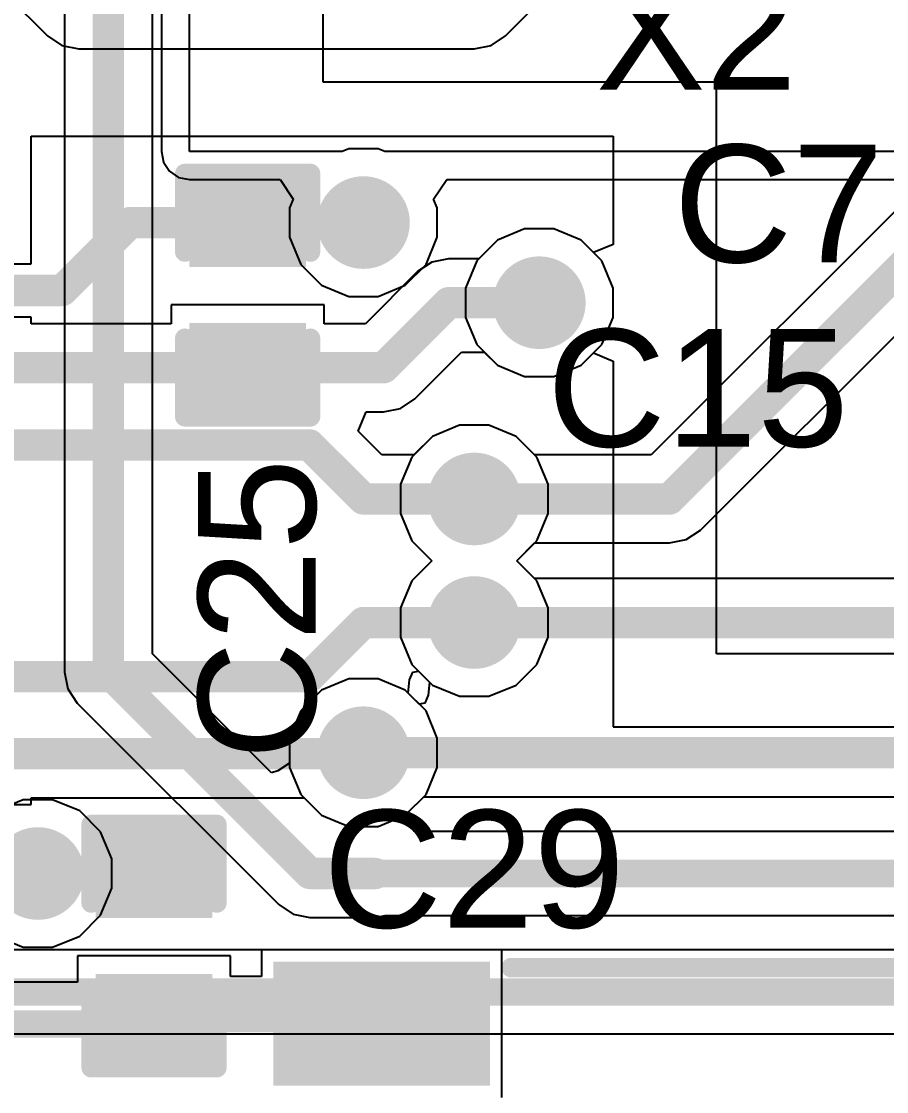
# Model space of a CAD drawing. Header units: inches. Extents: x -3 to 128, y -12 to 41.
# Drawn here: x 108.5 to 114.1, y 12.37 to 19.3 of the extents above; entities that cross this region are included whole.
import ezdxf

# ---------------------------------------------------------------- set-up
doc = ezdxf.new("R2010")
doc.units = ezdxf.units.IN
for name, color, linetype in [('Bottom Layer', 5, 'Continuous'), ('Layer 1', 16, 'Continuous'), ('Layer 2', 76, 'Continuous'), ('Top Layer', 1, 'Continuous'), ('Top Overlay', 2, 'Continuous'), ('Top Paste', 8, 'Continuous'), ('Top Solder', 216, 'Continuous'), ('Via Holes', 16, 'Continuous')]:
    doc.layers.add(name, color=color, linetype=linetype)
doc.styles.add('Arial', font='', dxfattribs={"height": 0.2})
doc.styles.get('Arial').set_extended_font_data('Arial')

msp = doc.modelspace()

# ---------------------------------------------------------------- hatches: boundary and pattern name
at = {"layer": 'Bottom Layer'}
h = msp.add_hatch(color=5, dxfattribs=at)
edge = h.paths.add_edge_path()
edge.add_arc((110.7179, 17.9989), 0.3, 0, 360)
h = msp.add_hatch(color=5, dxfattribs=at)
edge = h.paths.add_edge_path()
edge.add_arc((111.856, 17.48), 0.3, 0, 360)
h = msp.add_hatch(color=5, dxfattribs=at)
edge = h.paths.add_edge_path()
edge.add_arc((111.4351, 16.2091), 0.3, 0, 360)
h = msp.add_hatch(color=5, dxfattribs=at)
edge = h.paths.add_edge_path()
edge.add_arc((111.4351, 15.4091), 0.3, 0, 360)
h = msp.add_hatch(color=5, dxfattribs=at)
edge = h.paths.add_edge_path()
edge.add_arc((110.7179, 14.5661), 0.3, 0, 360)
h = msp.add_hatch(color=5, dxfattribs=at)
edge = h.paths.add_edge_path()
edge.add_arc((108.6112, 13.7839), 0.3, 0, 360)
at = {"layer": 'Layer 1'}
h = msp.add_hatch(color=16, dxfattribs=at)
edge = h.paths.add_edge_path()
edge.add_arc((110.7179, 17.9989), 0.3, 0, 360)
h = msp.add_hatch(color=16, dxfattribs=at)
edge = h.paths.add_edge_path()
edge.add_arc((111.856, 17.48), 0.3, 0, 360)
h = msp.add_hatch(color=16, dxfattribs=at)
edge = h.paths.add_edge_path()
edge.add_arc((111.4351, 16.2091), 0.3, 0, 360)
h = msp.add_hatch(color=16, dxfattribs=at)
edge = h.paths.add_edge_path()
edge.add_arc((111.4351, 15.4091), 0.3, 0, 360)
h = msp.add_hatch(color=16, dxfattribs=at)
edge = h.paths.add_edge_path()
edge.add_arc((110.7179, 14.5661), 0.3, 0, 360)
h = msp.add_hatch(color=16, dxfattribs=at)
edge = h.paths.add_edge_path()
edge.add_arc((108.6112, 13.7839), 0.3, 0, 360)
at = {"layer": 'Layer 2'}
h = msp.add_hatch(color=76, dxfattribs=at)
edge = h.paths.add_edge_path()
edge.add_arc((110.7179, 17.9989), 0.3, 0, 360)
h = msp.add_hatch(color=76, dxfattribs=at)
edge = h.paths.add_edge_path()
edge.add_arc((111.856, 17.48), 0.3, 0, 360)
h = msp.add_hatch(color=76, dxfattribs=at)
edge = h.paths.add_edge_path()
edge.add_arc((111.4351, 16.2091), 0.3, 0, 360)
h = msp.add_hatch(color=76, dxfattribs=at)
edge = h.paths.add_edge_path()
edge.add_arc((111.4351, 15.4091), 0.3, 0, 360)
h = msp.add_hatch(color=76, dxfattribs=at)
edge = h.paths.add_edge_path()
edge.add_arc((110.7179, 14.5661), 0.3, 0, 360)
h = msp.add_hatch(color=76, dxfattribs=at)
edge = h.paths.add_edge_path()
edge.add_arc((108.6112, 13.7839), 0.3, 0, 360)
at = {"layer": 'Top Layer'}
h = msp.add_hatch(color=1, dxfattribs=at)
edge = h.paths.add_edge_path()
edge.add_arc((110.7179, 17.9989), 0.3, 0, 360)
for points in [[(109.6508, 18.2275), (110.2858, 18.2275), (110.2858, 17.7703), (109.6508, 17.7703)], [(109.6508, 17.2877), (110.2858, 17.2877), (110.2858, 16.8305), (109.6508, 16.8305)], [(109.0448, 14.0125), (109.6798, 14.0125), (109.6798, 13.5553), (109.0448, 13.5553)], [(110.2351, 13.1115), (111.4351, 13.1115), (111.4351, 12.5115), (110.2351, 12.5115)], [(109.0448, 13.0727), (109.6798, 13.0727), (109.6798, 12.6155), (109.0448, 12.6155)]]:
    msp.add_hatch(color=1, dxfattribs=at).paths.add_polyline_path(points)
h = msp.add_hatch(color=1, dxfattribs=at)
edge = h.paths.add_edge_path()
edge.add_arc((111.856, 17.48), 0.3, 0, 360)
h = msp.add_hatch(color=1, dxfattribs=at)
edge = h.paths.add_edge_path()
edge.add_arc((111.4351, 16.2091), 0.3, 0, 360)
h = msp.add_hatch(color=1, dxfattribs=at)
edge = h.paths.add_edge_path()
edge.add_arc((111.4351, 15.4091), 0.3, 0, 360)
h = msp.add_hatch(color=1, dxfattribs=at)
edge = h.paths.add_edge_path()
edge.add_arc((110.7179, 14.5661), 0.3, 0, 360)
h = msp.add_hatch(color=1, dxfattribs=at)
edge = h.paths.add_edge_path()
edge.add_arc((108.6112, 13.7839), 0.3, 0, 360)
at = {"layer": 'Top Paste'}
for points in [[(109.6508, 18.2275), (110.2858, 18.2275), (110.2858, 17.7703), (109.6508, 17.7703)], [(109.6508, 17.2877), (110.2858, 17.2877), (110.2858, 16.8305), (109.6508, 16.8305)], [(109.0448, 14.0125), (109.6798, 14.0125), (109.6798, 13.5553), (109.0448, 13.5553)], [(110.2351, 13.1115), (111.4351, 13.1115), (111.4351, 12.5115), (110.2351, 12.5115)], [(109.0448, 13.0727), (109.6798, 13.0727), (109.6798, 12.6155), (109.0448, 12.6155)]]:
    msp.add_hatch(color=8, dxfattribs=at).paths.add_polyline_path(points)
at = {"layer": 'Top Solder'}
for points in [[(109.5908, 18.2875), (110.3458, 18.2875), (110.3458, 17.7103), (109.5908, 17.7103)], [(109.5908, 17.3477), (110.3458, 17.3477), (110.3458, 16.7705), (109.5908, 16.7705)], [(108.9848, 14.0725), (109.7398, 14.0725), (109.7398, 13.4953), (108.9848, 13.4953)], [(110.1335, 13.2131), (111.5367, 13.2131), (111.5367, 12.4099), (110.1335, 12.4099)], [(108.9848, 13.1327), (109.7398, 13.1327), (109.7398, 12.5555), (108.9848, 12.5555)]]:
    msp.add_hatch(color=216, dxfattribs=at).paths.add_polyline_path(points)
at = {"layer": 'Via Holes'}
h = msp.add_hatch(color=7, dxfattribs=at)
edge = h.paths.add_edge_path()
edge.add_arc((110.7179, 17.9989), 0.15, 0, 360)
h = msp.add_hatch(color=7, dxfattribs=at)
edge = h.paths.add_edge_path()
edge.add_arc((111.856, 17.48), 0.15, 0, 360)
h = msp.add_hatch(color=7, dxfattribs=at)
edge = h.paths.add_edge_path()
edge.add_arc((111.4351, 16.2091), 0.15, 0, 360)
h = msp.add_hatch(color=7, dxfattribs=at)
edge = h.paths.add_edge_path()
edge.add_arc((111.4351, 15.4091), 0.15, 0, 360)
h = msp.add_hatch(color=7, dxfattribs=at)
edge = h.paths.add_edge_path()
edge.add_arc((110.7179, 14.5661), 0.15, 0, 360)
h = msp.add_hatch(color=7, dxfattribs=at)
edge = h.paths.add_edge_path()
edge.add_arc((108.6112, 13.7839), 0.15, 0, 360)

# ---------------------------------------------------------------- linework, layer by layer
at = {"layer": 'Bottom Layer'}
for p, q in [((108.782, 20.4173), (108.782, 15.0882)), ((109.3518, 15.2062), (109.3518, 19.8227)), ((111.761, 17.9578), (111.5854, 17.885)), ((111.9511, 17.9578), (111.761, 17.9578)), ((112.1267, 17.885), (111.9511, 17.9578)), ((111.5854, 17.885), (111.451, 17.7506)), ((112.2611, 17.7506), (112.1267, 17.885)), ((111.451, 17.7506), (111.3782, 17.575)), ((112.3338, 17.575), (112.2611, 17.7506)), ((111.3782, 17.575), (111.3782, 17.3849)), ((112.3338, 17.3849), (112.3338, 17.575)), ((111.3782, 17.3849), (111.451, 17.2093)), ((112.2611, 17.2093), (112.3338, 17.3849)), ((111.451, 17.2093), (111.5854, 17.0749)), ((112.1267, 17.0749), (112.2611, 17.2093)), ((111.5854, 17.0749), (111.761, 17.0022)), ((111.9511, 17.0022), (112.1267, 17.0749)), ((111.761, 17.0022), (111.9511, 17.0022)), ((111.3401, 16.6869), (111.1645, 16.6141)), ((111.5302, 16.6869), (111.3401, 16.6869)), ((111.7058, 16.6141), (111.5302, 16.6869)), ((111.1645, 16.6141), (111.0301, 16.4797)), ((111.8402, 16.4797), (111.7058, 16.6141)), ((111.0301, 16.4797), (110.9573, 16.3041)), ((111.9129, 16.3041), (111.8402, 16.4797)), ((110.9573, 16.3041), (110.9573, 16.114)), ((111.9129, 16.114), (111.9129, 16.3041)), ((110.9573, 16.114), (111.0301, 15.9384)), ((111.8402, 15.9384), (111.9129, 16.114)), ((111.0301, 15.9384), (111.1594, 15.8091)), ((111.7108, 15.8091), (111.8402, 15.9384)), ((111.1594, 15.8091), (111.0301, 15.6797)), ((111.826, 15.6939), (111.7108, 15.8091)), ((111.0301, 15.6797), (110.9573, 15.5041)), ((114.3935, 15.6939), (111.826, 15.6939)), ((110.9573, 15.5041), (110.9573, 15.314)), ((110.9573, 15.314), (111.0301, 15.1384)), ((110.1228, 14.4352), (109.3518, 15.2062)), ((111.0301, 15.1384), (111.1457, 15.0228)), ((108.782, 15.0882), (108.782, 15.0882)), ((108.782, 15.0882), (108.8037, 14.9792)), ((110.6229, 15.0439), (110.4472, 14.9712)), ((110.8129, 15.0439), (110.6229, 15.0439)), ((110.9885, 14.9712), (110.8129, 15.0439)), ((108.8037, 14.9792), (108.8655, 14.8868)), ((110.4472, 14.9712), (110.3128, 14.8368)), ((111.0785, 14.8813), (110.9885, 14.9712)), ((111.1457, 15.0228), (111.1362, 14.9381)), ((111.1362, 14.9381), (111.1146, 14.8879)), ((108.8655, 14.8868), (110.1698, 13.5825)), ((110.3128, 14.8368), (110.2401, 14.6612)), ((111.1146, 14.8879), (111.0785, 14.8813)), ((110.2401, 14.6612), (110.2401, 14.4975)), ((110.2401, 14.4975), (110.1647, 14.448)), ((110.1647, 14.448), (110.1228, 14.4352)), ((111.0103, 14.1828), (111.1087, 14.2813)), ((111.1087, 14.2813), (119.4809, 14.2813)), ((111.0351, 14.0803), (111.0103, 14.1828)), ((111.0492, 14.0558), (111.0351, 14.0803)), ((120.4097, 14.0558), (111.0492, 14.0558)), ((110.1698, 13.5825), (110.1698, 13.5825)), ((110.1698, 13.5825), (110.2622, 13.5207)), ((110.2622, 13.5207), (110.3712, 13.499)), ((110.3712, 13.499), (110.7937, 13.499)), ((110.7937, 13.499), (110.8588, 13.512)), ((110.8588, 13.512), (120.5223, 13.512)), ((122.3909, 13.2887), (106.0571, 13.2887)), ((105.9445, 12.7448), (122.5035, 12.7448))]:
    msp.add_line(p, q, dxfattribs=at)
for points in [[(109.0669, 15.0882, 0.2032, 0.2032, 0), (109.0669, 20.8081, 0.2032, 0.2032, 0)], [(111.4351, 15.4091, 0.2032, 0.2032, 0), (118.3172, 15.4091, 0.2032, 0.2032, 0)], [(109.0669, 15.0882, 0.2032, 0.2032, 0), (110.3712, 13.7839, 0.2032, 0.2032, 0)], [(110.7179, 14.5661, 0.2032, 0.2032, 0), (119.4809, 14.5661, 0.2032, 0.2032, 0)], [(110.3712, 13.7839, 0.2032, 0.2032, 0), (110.7937, 13.7839, 0.2032, 0.2032, 0)], [(110.7937, 13.7839, 0.1778, 0.1778, 0), (120.5223, 13.7839, 0.1778, 0.1778, 0)], [(105.9444, 13.0167, 0.1778, 0.1778, 0), (122.5035, 13.0167, 0.1778, 0.1778, 0)]]:
    msp.add_lwpolyline(points, format="xyseb", dxfattribs=at)
for points in [[(111.3843, 15.4091, 0.1016, 0.1016, 1), (111.4859, 15.4091, 0.1016, 0.1016, 1)], [(109.0161, 15.0882, 0.1016, 0.1016, 1), (109.1177, 15.0882, 0.1016, 0.1016, 1)], [(109.0161, 15.0882, 0.1016, 0.1016, 1), (109.1177, 15.0882, 0.1016, 0.1016, 1)], [(110.6671, 14.5661, 0.1016, 0.1016, 1), (110.7687, 14.5661, 0.1016, 0.1016, 1)], [(110.3204, 13.7839, 0.1016, 0.1016, 1), (110.422, 13.7839, 0.1016, 0.1016, 1)], [(110.3204, 13.7839, 0.1016, 0.1016, 1), (110.422, 13.7839, 0.1016, 0.1016, 1)], [(110.7429, 13.7839, 0.1016, 0.1016, 1), (110.8445, 13.7839, 0.1016, 0.1016, 1)], [(110.7492, 13.7839, 0.0889, 0.0889, 1), (110.8381, 13.7839, 0.0889, 0.0889, 1)]]:
    msp.add_lwpolyline(points, format="xyseb", close=True, dxfattribs=at)
at = {"layer": 'Layer 1'}
for p, q in [((105.7921, 22.0887), (108.6731, 19.2076)), ((111.6366, 19.2076), (111.9269, 19.498)), ((108.6731, 19.2076), (108.6732, 19.2076)), ((108.6732, 19.2076), (108.7656, 19.1459)), ((111.5441, 19.1459), (111.6366, 19.2076)), ((108.7656, 19.1459), (108.8746, 19.1242)), ((111.4351, 19.1242), (111.5441, 19.1459)), ((108.8746, 19.1242), (111.4351, 19.1242)), ((111.4351, 19.1242), (111.4351, 19.1242)), ((114.476, 18.3898), (112.5802, 16.4939)), ((111.761, 17.9578), (111.5854, 17.885)), ((111.9511, 17.9578), (111.761, 17.9578)), ((112.1267, 17.885), (111.9511, 17.9578)), ((111.5854, 17.885), (111.451, 17.7506)), ((112.2611, 17.7506), (112.1267, 17.885)), ((112.8996, 16.0076), (114.7955, 17.9035)), ((111.451, 17.7506), (111.3782, 17.575)), ((112.3338, 17.575), (112.2611, 17.7506)), ((111.3782, 17.575), (111.3782, 17.3849)), ((112.3338, 17.3849), (112.3338, 17.575)), ((111.3782, 17.3849), (111.451, 17.2093)), ((112.2611, 17.2093), (112.3338, 17.3849)), ((111.451, 17.2093), (111.5854, 17.0749)), ((112.1267, 17.0749), (112.2611, 17.2093)), ((111.5854, 17.0749), (111.761, 17.0022)), ((111.9511, 17.0022), (112.1267, 17.0749)), ((111.761, 17.0022), (111.9511, 17.0022)), ((111.3401, 16.6869), (111.1645, 16.6141)), ((111.5302, 16.6869), (111.3401, 16.6869)), ((111.7058, 16.6141), (111.5302, 16.6869)), ((111.1645, 16.6141), (111.0301, 16.4797)), ((111.826, 16.4939), (111.7058, 16.6141)), ((112.5802, 16.4939), (111.826, 16.4939)), ((111.0301, 16.4797), (110.9573, 16.3041)), ((110.9573, 16.3041), (110.9573, 16.114)), ((110.9573, 16.114), (111.0301, 15.9384)), ((112.8072, 15.9459), (112.8996, 16.0076)), ((111.0301, 15.9384), (111.1594, 15.8091)), ((112.6982, 15.9242), (112.8072, 15.9459)), ((111.7108, 15.8091), (111.826, 15.9242)), ((111.826, 15.9242), (112.6982, 15.9242)), ((112.6982, 15.9242), (112.6982, 15.9242)), ((111.1594, 15.8091), (111.0301, 15.6797)), ((111.8402, 15.6797), (111.7108, 15.8091)), ((111.0301, 15.6797), (110.9573, 15.5041)), ((111.9129, 15.5041), (111.8402, 15.6797)), ((110.9573, 15.5041), (110.9573, 15.314)), ((111.9129, 15.314), (111.9129, 15.5041)), ((110.9573, 15.314), (111.0301, 15.1384)), ((111.8402, 15.1384), (111.9129, 15.314)), ((111.0301, 15.1384), (111.1645, 15.004)), ((111.7058, 15.004), (111.8402, 15.1384)), ((110.6229, 15.0439), (110.4472, 14.9712)), ((110.8129, 15.0439), (110.6229, 15.0439)), ((110.9885, 14.9712), (110.8129, 15.0439)), ((110.4472, 14.9712), (110.3128, 14.8368)), ((111.123, 14.8368), (110.9885, 14.9712)), ((111.1645, 15.004), (111.3401, 14.9313)), ((111.5302, 14.9313), (111.7058, 15.004)), ((111.3401, 14.9313), (111.5302, 14.9313)), ((110.3128, 14.8368), (110.2401, 14.6612)), ((111.1957, 14.6612), (111.123, 14.8368)), ((110.2401, 14.6612), (110.2401, 14.4711)), ((111.1957, 14.4711), (111.1957, 14.6612)), ((110.2401, 14.4711), (110.3128, 14.2955)), ((111.123, 14.2955), (111.1957, 14.4711)), ((110.3128, 14.2955), (110.4472, 14.1611)), ((110.9885, 14.1611), (111.123, 14.2955)), ((110.4472, 14.1611), (110.6229, 14.0883)), ((110.8129, 14.0883), (110.9885, 14.1611)), ((110.6229, 14.0883), (110.8129, 14.0883))]:
    msp.add_line(p, q, dxfattribs=at)
for points in [[(112.6982, 16.2091, 0.2032, 0.2032, 0), (114.6775, 18.1883, 0.2032, 0.2032, 0)], [(111.4351, 16.2091, 0.2032, 0.2032, 0), (112.6982, 16.2091, 0.2032, 0.2032, 0)]]:
    msp.add_lwpolyline(points, format="xyseb", dxfattribs=at)
for points in [[(111.3843, 16.2091, 0.1016, 0.1016, 1), (111.4859, 16.2091, 0.1016, 0.1016, 1)], [(112.6474, 16.2091, 0.1016, 0.1016, 1), (112.749, 16.2091, 0.1016, 0.1016, 1)], [(112.6474, 16.2091, 0.1016, 0.1016, 1), (112.749, 16.2091, 0.1016, 0.1016, 1)]]:
    msp.add_lwpolyline(points, format="xyseb", close=True, dxfattribs=at)
at = {"layer": 'Layer 2'}
for p, q in [((109.591, 18.459), (109.591, 22.0337)), ((109.4097, 20.3093), (109.4097, 18.459)), ((109.4097, 18.459), (109.4235, 18.3896)), ((110.5802, 18.459), (109.591, 18.459)), ((110.6229, 18.4767), (110.5802, 18.459)), ((110.8129, 18.4767), (110.6229, 18.4767)), ((110.8556, 18.459), (110.8129, 18.4767)), ((117.7459, 18.459), (110.8556, 18.459)), ((109.4235, 18.3896), (109.4628, 18.3308)), ((109.4628, 18.3308), (109.5216, 18.2915)), ((109.5216, 18.2915), (109.591, 18.2777)), ((109.591, 18.2777), (110.1788, 18.2777)), ((110.1788, 18.2777), (110.2636, 18.1507)), ((111.1722, 18.1507), (111.257, 18.2777)), ((111.257, 18.2777), (117.7459, 18.2777)), ((110.2636, 18.1507), (110.2401, 18.0939)), ((110.2401, 18.0939), (110.2401, 17.9038)), ((111.1957, 18.0939), (111.1722, 18.1507)), ((111.1957, 17.9038), (111.1957, 18.0939)), ((110.2401, 17.9038), (110.3128, 17.7282)), ((111.123, 17.7282), (111.1957, 17.9038)), ((110.3128, 17.7282), (110.4472, 17.5938)), ((110.9885, 17.5938), (111.123, 17.7282)), ((110.4472, 17.5938), (110.6229, 17.5211)), ((110.8129, 17.5211), (110.9885, 17.5938)), ((110.6229, 17.5211), (110.8129, 17.5211)), ((111.3401, 16.6869), (111.1645, 16.6141)), ((111.5302, 16.6869), (111.3401, 16.6869)), ((111.7058, 16.6141), (111.5302, 16.6869)), ((111.1645, 16.6141), (111.0301, 16.4797)), ((111.8402, 16.4797), (111.7058, 16.6141)), ((111.0301, 16.4797), (110.9573, 16.3041)), ((111.9129, 16.3041), (111.8402, 16.4797)), ((110.9573, 16.3041), (110.9573, 16.114)), ((111.9129, 16.114), (111.9129, 16.3041)), ((110.9573, 16.114), (111.0301, 15.9384)), ((111.8402, 15.9384), (111.9129, 16.114)), ((111.0301, 15.9384), (111.1594, 15.8091)), ((111.7108, 15.8091), (111.8402, 15.9384)), ((111.1594, 15.8091), (111.0301, 15.6797)), ((111.8402, 15.6797), (111.7108, 15.8091)), ((111.0301, 15.6797), (110.9573, 15.5041)), ((111.9129, 15.5041), (111.8402, 15.6797)), ((110.9573, 15.5041), (110.9573, 15.314)), ((111.9129, 15.314), (111.9129, 15.5041)), ((110.9573, 15.314), (111.0301, 15.1384)), ((111.8402, 15.1384), (111.9129, 15.314)), ((111.0301, 15.1384), (111.1645, 15.004)), ((111.7058, 15.004), (111.8402, 15.1384)), ((110.6229, 15.0439), (110.4472, 14.9712)), ((110.8129, 15.0439), (110.6229, 15.0439)), ((110.9885, 14.9712), (110.8129, 15.0439)), ((110.4472, 14.9712), (110.3128, 14.8368)), ((111.123, 14.8368), (110.9885, 14.9712)), ((111.1645, 15.004), (111.3401, 14.9313)), ((111.5302, 14.9313), (111.7058, 15.004)), ((111.3401, 14.9313), (111.5302, 14.9313)), ((110.3128, 14.8368), (110.2401, 14.6612)), ((111.1957, 14.6612), (111.123, 14.8368)), ((110.2401, 14.6612), (110.2401, 14.4711)), ((111.1957, 14.4711), (111.1957, 14.6612)), ((110.2401, 14.4711), (110.3128, 14.2955)), ((111.123, 14.2955), (111.1957, 14.4711)), ((110.3128, 14.2955), (110.4472, 14.1611)), ((110.9885, 14.1611), (111.123, 14.2955)), ((108.5162, 14.2617), (108.3405, 14.189)), ((108.7062, 14.2617), (108.5162, 14.2617)), ((108.8818, 14.189), (108.7062, 14.2617)), ((109.0163, 14.0546), (108.8818, 14.189)), ((110.4472, 14.1611), (110.6229, 14.0883)), ((110.8129, 14.0883), (110.9885, 14.1611)), ((110.6229, 14.0883), (110.8129, 14.0883)), ((109.089, 13.8789), (109.0163, 14.0546)), ((109.089, 13.6889), (109.089, 13.8789)), ((109.0163, 13.5133), (109.089, 13.6889)), ((108.8818, 13.3788), (109.0163, 13.5133)), ((108.3405, 13.3788), (108.5162, 13.3061)), ((108.7062, 13.3061), (108.8818, 13.3788)), ((108.5162, 13.3061), (108.7062, 13.3061))]:
    msp.add_line(p, q, dxfattribs=at)
at = {"layer": 'Top Layer'}
for p, q in [((110.4579, 18.9091), (110.4579, 22.2871)), ((113.0039, 18.9091), (110.4579, 18.9091)), ((113.0039, 15.2074), (113.0039, 18.9091)), ((108.5679, 17.7313), (108.5679, 18.5591)), ((108.5679, 18.5591), (112.3338, 18.5591)), ((112.3338, 18.5591), (112.3338, 17.8575)), ((111.761, 17.9578), (111.5854, 17.885)), ((111.9511, 17.9578), (111.761, 17.9578)), ((112.1267, 17.885), (111.9511, 17.9578)), ((111.5854, 17.885), (111.4652, 17.7648)), ((112.2068, 17.8049), (112.1267, 17.885)), ((112.3338, 17.8575), (112.2068, 17.8049)), ((111.1602, 17.7432), (111.0677, 17.6814)), ((111.2692, 17.7648), (111.1602, 17.7432)), ((111.4652, 17.7648), (111.2692, 17.7648)), ((111.2692, 17.7648), (111.2692, 17.7648)), ((107.0123, 17.7313), (108.5679, 17.7313)), ((111.0677, 17.6814), (110.7303, 17.3439)), ((111.0677, 17.6814), (111.0677, 17.6814)), ((110.4636, 17.4655), (109.473, 17.4655)), ((109.473, 17.4655), (109.473, 17.3439)), ((110.4636, 17.3439), (110.4636, 17.4655)), ((108.5679, 17.3869), (107.0123, 17.3869)), ((108.5679, 17.3439), (108.5679, 17.3869)), ((109.473, 17.3439), (108.5679, 17.3439)), ((110.7303, 17.3439), (110.4636, 17.3439)), ((111.0497, 16.8576), (111.3525, 17.1604)), ((111.3525, 17.1604), (111.4998, 17.1604)), ((111.4998, 17.1604), (111.5854, 17.0749)), ((112.1267, 17.0749), (112.2068, 17.1551)), ((112.2068, 17.1551), (112.3338, 17.1024)), ((111.5854, 17.0749), (111.761, 17.0022)), ((111.9511, 17.0022), (112.1267, 17.0749)), ((112.3338, 17.1024), (112.3338, 14.7336)), ((111.761, 17.0022), (111.9511, 17.0022)), ((110.9573, 16.7959), (111.0497, 16.8576)), ((110.6826, 16.6472), (110.7352, 16.7742)), ((110.7352, 16.7742), (110.8483, 16.7742)), ((110.8483, 16.7742), (110.9573, 16.7959)), ((110.8483, 16.7742), (110.8483, 16.7742)), ((110.8359, 16.4939), (110.6826, 16.6472)), ((111.3401, 16.6869), (111.1645, 16.6141)), ((111.5302, 16.6869), (111.3401, 16.6869)), ((111.7058, 16.6141), (111.5302, 16.6869)), ((111.1645, 16.6141), (111.0443, 16.4939)), ((111.8402, 16.4797), (111.7058, 16.6141)), ((111.0443, 16.4939), (110.8359, 16.4939)), ((111.9129, 16.3041), (111.8402, 16.4797)), ((111.9129, 16.114), (111.9129, 16.3041)), ((111.8402, 15.9384), (111.9129, 16.114)), ((111.7108, 15.8091), (111.8402, 15.9384)), ((111.8402, 15.6797), (111.7108, 15.8091)), ((111.9129, 15.5041), (111.8402, 15.6797)), ((111.9129, 15.314), (111.9129, 15.5041)), ((111.8402, 15.1384), (111.9129, 15.314)), ((121.3097, 15.2074), (113.0039, 15.2074)), ((111.7058, 15.004), (111.8402, 15.1384)), ((111.0169, 15.0371), (111.0384, 15.0873)), ((111.0384, 15.0873), (111.0745, 15.094)), ((111.0745, 15.094), (111.1645, 15.004)), ((111.0073, 14.9524), (111.0169, 15.0371)), ((111.1645, 15.004), (111.3401, 14.9313)), ((111.5302, 14.9313), (111.7058, 15.004)), ((111.123, 14.8368), (111.0073, 14.9524)), ((111.3401, 14.9313), (111.5302, 14.9313)), ((111.1957, 14.6612), (111.123, 14.8368)), ((112.3338, 14.7336), (121.3376, 14.7336)), ((111.1957, 14.4711), (111.1957, 14.6612)), ((111.123, 14.2955), (111.1957, 14.4711)), ((110.9885, 14.1611), (111.123, 14.2955)), ((107.0123, 14.2313), (108.5679, 14.2313)), ((108.5679, 14.2313), (108.5679, 14.2742)), ((108.5679, 14.2742), (110.3341, 14.2742)), ((110.3341, 14.2742), (110.4472, 14.1611)), ((110.4472, 14.1611), (110.6229, 14.0883)), ((110.8129, 14.0883), (110.9885, 14.1611)), ((110.6229, 14.0883), (110.8129, 14.0883)), ((109.8576, 13.2505), (108.867, 13.2505)), ((108.867, 13.2505), (108.867, 13.081)), ((109.8576, 13.116), (109.8576, 13.2505)), ((111.6129, 13.2893), (110.0573, 13.2893)), ((110.0573, 13.2893), (110.0573, 13.116)), ((111.6129, 12.3337), (111.6129, 13.2893)), ((110.0573, 13.116), (109.8576, 13.116)), ((108.867, 13.081), (106.3679, 13.081))]:
    msp.add_line(p, q, dxfattribs=at)
for points in [[(108.7675, 17.5591, 0.2032, 0.2032, 0), (109.2073, 17.9989, 0.2032, 0.2032, 0)], [(109.2073, 17.9989, 0.2032, 0.2032, 0), (109.9683, 17.9989, 0.2032, 0.2032, 0)], [(109.9683, 17.9989, 0.2032, 0.2032, 0), (110.7179, 17.9989, 0.2032, 0.2032, 0)], [(107.7901, 17.5591, 0.2032, 0.2032, 0), (108.7675, 17.5591, 0.2032, 0.2032, 0)], [(110.8483, 17.0591, 0.2032, 0.2032, 0), (111.2692, 17.48, 0.2032, 0.2032, 0)], [(111.2692, 17.48, 0.2032, 0.2032, 0), (111.856, 17.48, 0.2032, 0.2032, 0)], [(107.7901, 17.0591, 0.2032, 0.2032, 0), (109.9683, 17.0591, 0.2032, 0.2032, 0)], [(109.9683, 17.0591, 0.2032, 0.2032, 0), (110.8483, 17.0591, 0.2032, 0.2032, 0)], [(107.7901, 16.5591, 0.2032, 0.2032, 0), (110.3679, 16.5591, 0.2032, 0.2032, 0)], [(110.3679, 16.5591, 0.2032, 0.2032, 0), (110.7179, 16.2091, 0.2032, 0.2032, 0)], [(110.7179, 16.2091, 0.2032, 0.2032, 0), (111.4351, 16.2091, 0.2032, 0.2032, 0)], [(110.3679, 15.0591, 0.2032, 0.2032, 0), (110.7179, 15.4091, 0.2032, 0.2032, 0)], [(110.7179, 15.4091, 0.2032, 0.2032, 0), (111.4351, 15.4091, 0.2032, 0.2032, 0)], [(107.7901, 15.0591, 0.2032, 0.2032, 0), (110.3679, 15.0591, 0.2032, 0.2032, 0)], [(107.7901, 14.5591, 0.2032, 0.2032, 0), (110.7108, 14.5591, 0.2032, 0.2032, 0)], [(110.7108, 14.5591, 0.2032, 0.2032, 0), (110.7179, 14.5661, 0.2032, 0.2032, 0)], [(108.6112, 13.7839, 0.2032, 0.2032, 0), (109.3623, 13.7839, 0.2032, 0.2032, 0)], [(106.0401, 12.8091, 0.1778, 0.1778, 0), (109.3273, 12.8091, 0.1778, 0.1778, 0)], [(109.3273, 12.8091, 0.1778, 0.1778, 0), (109.3623, 12.8441, 0.1778, 0.1778, 0)], [(109.3623, 12.8441, 0.1778, 0.1778, 0), (110.8025, 12.8441, 0.1778, 0.1778, 0)], [(110.8025, 12.8441, 0.1778, 0.1778, 0), (110.8351, 12.8115, 0.1778, 0.1778, 0)]]:
    msp.add_lwpolyline(points, format="xyseb", dxfattribs=at)
for points in [[(109.1565, 17.9989, 0.1016, 0.1016, 1), (109.2581, 17.9989, 0.1016, 0.1016, 1)], [(109.1565, 17.9989, 0.1016, 0.1016, 1), (109.2581, 17.9989, 0.1016, 0.1016, 1)], [(109.9175, 17.9989, 0.1016, 0.1016, 1), (110.0191, 17.9989, 0.1016, 0.1016, 1)], [(109.9175, 17.9989, 0.1016, 0.1016, 1), (110.0191, 17.9989, 0.1016, 0.1016, 1)], [(110.6671, 17.9989, 0.1016, 0.1016, 1), (110.7687, 17.9989, 0.1016, 0.1016, 1)], [(108.7167, 17.5591, 0.1016, 0.1016, 1), (108.8183, 17.5591, 0.1016, 0.1016, 1)], [(108.7167, 17.5591, 0.1016, 0.1016, 1), (108.8183, 17.5591, 0.1016, 0.1016, 1)], [(111.2184, 17.48, 0.1016, 0.1016, 1), (111.32, 17.48, 0.1016, 0.1016, 1)], [(111.2184, 17.48, 0.1016, 0.1016, 1), (111.32, 17.48, 0.1016, 0.1016, 1)], [(111.8052, 17.48, 0.1016, 0.1016, 1), (111.9068, 17.48, 0.1016, 0.1016, 1)], [(109.9175, 17.0591, 0.1016, 0.1016, 1), (110.0191, 17.0591, 0.1016, 0.1016, 1)], [(109.9175, 17.0591, 0.1016, 0.1016, 1), (110.0191, 17.0591, 0.1016, 0.1016, 1)], [(110.7975, 17.0591, 0.1016, 0.1016, 1), (110.8991, 17.0591, 0.1016, 0.1016, 1)], [(110.7975, 17.0591, 0.1016, 0.1016, 1), (110.8991, 17.0591, 0.1016, 0.1016, 1)], [(110.3171, 16.5591, 0.1016, 0.1016, 1), (110.4187, 16.5591, 0.1016, 0.1016, 1)], [(110.3171, 16.5591, 0.1016, 0.1016, 1), (110.4187, 16.5591, 0.1016, 0.1016, 1)], [(110.6671, 16.2091, 0.1016, 0.1016, 1), (110.7687, 16.2091, 0.1016, 0.1016, 1)], [(110.6671, 16.2091, 0.1016, 0.1016, 1), (110.7687, 16.2091, 0.1016, 0.1016, 1)], [(111.3843, 16.2091, 0.1016, 0.1016, 1), (111.4859, 16.2091, 0.1016, 0.1016, 1)], [(110.6671, 15.4091, 0.1016, 0.1016, 1), (110.7687, 15.4091, 0.1016, 0.1016, 1)], [(110.6671, 15.4091, 0.1016, 0.1016, 1), (110.7687, 15.4091, 0.1016, 0.1016, 1)], [(111.3843, 15.4091, 0.1016, 0.1016, 1), (111.4859, 15.4091, 0.1016, 0.1016, 1)], [(110.3171, 15.0591, 0.1016, 0.1016, 1), (110.4187, 15.0591, 0.1016, 0.1016, 1)], [(110.3171, 15.0591, 0.1016, 0.1016, 1), (110.4187, 15.0591, 0.1016, 0.1016, 1)], [(110.66, 14.5591, 0.1016, 0.1016, 1), (110.7616, 14.5591, 0.1016, 0.1016, 1)], [(110.66, 14.5591, 0.1016, 0.1016, 1), (110.7616, 14.5591, 0.1016, 0.1016, 1)], [(110.6671, 14.5661, 0.1016, 0.1016, 1), (110.7687, 14.5661, 0.1016, 0.1016, 1)], [(108.5604, 13.7839, 0.1016, 0.1016, 1), (108.662, 13.7839, 0.1016, 0.1016, 1)], [(109.3115, 13.7839, 0.1016, 0.1016, 1), (109.4131, 13.7839, 0.1016, 0.1016, 1)], [(109.2828, 12.8091, 0.0889, 0.0889, 1), (109.3717, 12.8091, 0.0889, 0.0889, 1)], [(109.2828, 12.8091, 0.0889, 0.0889, 1), (109.3717, 12.8091, 0.0889, 0.0889, 1)], [(109.3179, 12.8441, 0.0889, 0.0889, 1), (109.4068, 12.8441, 0.0889, 0.0889, 1)], [(109.3179, 12.8441, 0.0889, 0.0889, 1), (109.4068, 12.8441, 0.0889, 0.0889, 1)], [(110.7581, 12.8441, 0.0889, 0.0889, 1), (110.847, 12.8441, 0.0889, 0.0889, 1)], [(110.7581, 12.8441, 0.0889, 0.0889, 1), (110.847, 12.8441, 0.0889, 0.0889, 1)], [(110.7907, 12.8115, 0.0889, 0.0889, 1), (110.8796, 12.8115, 0.0889, 0.0889, 1)]]:
    msp.add_lwpolyline(points, format="xyseb", close=True, dxfattribs=at)
at = {"layer": 'Top Overlay'}
for points in [[(109.5619, 17.8084, 0.127, 0.127, 0), (109.5619, 18.3164, 0.127, 0.127, 0)], [(109.5619, 18.3164, 0.127, 0.127, 0), (110.3747, 18.3164, 0.127, 0.127, 0)], [(110.3747, 17.8084, 0.127, 0.127, 0), (110.3747, 18.3164, 0.127, 0.127, 0)], [(109.5619, 16.7416, 0.127, 0.127, 0), (109.5619, 17.2496, 0.127, 0.127, 0)], [(110.3747, 16.7416, 0.127, 0.127, 0), (110.3747, 17.2496, 0.127, 0.127, 0)], [(109.5619, 16.7416, 0.127, 0.127, 0), (110.3747, 16.7416, 0.127, 0.127, 0)], [(108.9559, 13.5934, 0.127, 0.127, 0), (108.9559, 14.1014, 0.127, 0.127, 0)], [(108.9559, 14.1014, 0.127, 0.127, 0), (109.7687, 14.1014, 0.127, 0.127, 0)], [(109.7687, 13.5934, 0.127, 0.127, 0), (109.7687, 14.1014, 0.127, 0.127, 0)], [(111.6737, 13.1743, 0.127, 0.127, 0), (116.2965, 13.1743, 0.127, 0.127, 0)], [(108.9559, 12.5266, 0.127, 0.127, 0), (108.9559, 13.0346, 0.127, 0.127, 0)], [(109.7687, 12.5266, 0.127, 0.127, 0), (109.7687, 13.0346, 0.127, 0.127, 0)], [(108.9559, 12.5266, 0.127, 0.127, 0), (109.7687, 12.5266, 0.127, 0.127, 0)]]:
    msp.add_lwpolyline(points, format="xyseb", dxfattribs=at)
for points in [[(109.5301, 18.3164, 0.0635, 0.0635, 1), (109.5936, 18.3164, 0.0635, 0.0635, 1)], [(109.5301, 18.3164, 0.0635, 0.0635, 1), (109.5936, 18.3164, 0.0635, 0.0635, 1)], [(110.3429, 18.3164, 0.0635, 0.0635, 1), (110.4064, 18.3164, 0.0635, 0.0635, 1)], [(110.3429, 18.3164, 0.0635, 0.0635, 1), (110.4064, 18.3164, 0.0635, 0.0635, 1)], [(109.5301, 17.8084, 0.0635, 0.0635, 1), (109.5936, 17.8084, 0.0635, 0.0635, 1)], [(110.3429, 17.8084, 0.0635, 0.0635, 1), (110.4064, 17.8084, 0.0635, 0.0635, 1)], [(109.5301, 17.2496, 0.0635, 0.0635, 1), (109.5936, 17.2496, 0.0635, 0.0635, 1)], [(110.3429, 17.2496, 0.0635, 0.0635, 1), (110.4064, 17.2496, 0.0635, 0.0635, 1)], [(109.5301, 16.7416, 0.0635, 0.0635, 1), (109.5936, 16.7416, 0.0635, 0.0635, 1)], [(109.5301, 16.7416, 0.0635, 0.0635, 1), (109.5936, 16.7416, 0.0635, 0.0635, 1)], [(110.3429, 16.7416, 0.0635, 0.0635, 1), (110.4064, 16.7416, 0.0635, 0.0635, 1)], [(110.3429, 16.7416, 0.0635, 0.0635, 1), (110.4064, 16.7416, 0.0635, 0.0635, 1)], [(108.9242, 14.1014, 0.0635, 0.0635, 1), (108.9877, 14.1014, 0.0635, 0.0635, 1)], [(108.9242, 14.1014, 0.0635, 0.0635, 1), (108.9877, 14.1014, 0.0635, 0.0635, 1)], [(109.737, 14.1014, 0.0635, 0.0635, 1), (109.8005, 14.1014, 0.0635, 0.0635, 1)], [(109.737, 14.1014, 0.0635, 0.0635, 1), (109.8005, 14.1014, 0.0635, 0.0635, 1)], [(108.9242, 13.5934, 0.0635, 0.0635, 1), (108.9877, 13.5934, 0.0635, 0.0635, 1)], [(109.737, 13.5934, 0.0635, 0.0635, 1), (109.8005, 13.5934, 0.0635, 0.0635, 1)], [(111.642, 13.1743, 0.0635, 0.0635, 1), (111.7055, 13.1743, 0.0635, 0.0635, 1)], [(108.9242, 13.0346, 0.0635, 0.0635, 1), (108.9877, 13.0346, 0.0635, 0.0635, 1)], [(109.737, 13.0346, 0.0635, 0.0635, 1), (109.8005, 13.0346, 0.0635, 0.0635, 1)], [(108.9242, 12.5266, 0.0635, 0.0635, 1), (108.9877, 12.5266, 0.0635, 0.0635, 1)], [(108.9242, 12.5266, 0.0635, 0.0635, 1), (108.9877, 12.5266, 0.0635, 0.0635, 1)], [(109.737, 12.5266, 0.0635, 0.0635, 1), (109.8005, 12.5266, 0.0635, 0.0635, 1)], [(109.737, 12.5266, 0.0635, 0.0635, 1), (109.8005, 12.5266, 0.0635, 0.0635, 1)]]:
    msp.add_lwpolyline(points, format="xyseb", close=True, dxfattribs=at)

# ---------------------------------------------------------------- texts
at = {"layer": 'Top Overlay', "style": 'Arial'}
for s, p in [('X2', (112.222, 18.8589)), ('C7', (112.7247, 17.7413)), ('C15', (111.9057, 16.5476)), ('C29', (110.4575, 13.4329))]:
    msp.add_text(s, height=0.762, dxfattribs=at).set_placement(p)
msp.add_text('C25', height=0.762, rotation=90, dxfattribs=at).set_placement((110.4092, 14.5194))

doc.saveas('drawing.dxf')
